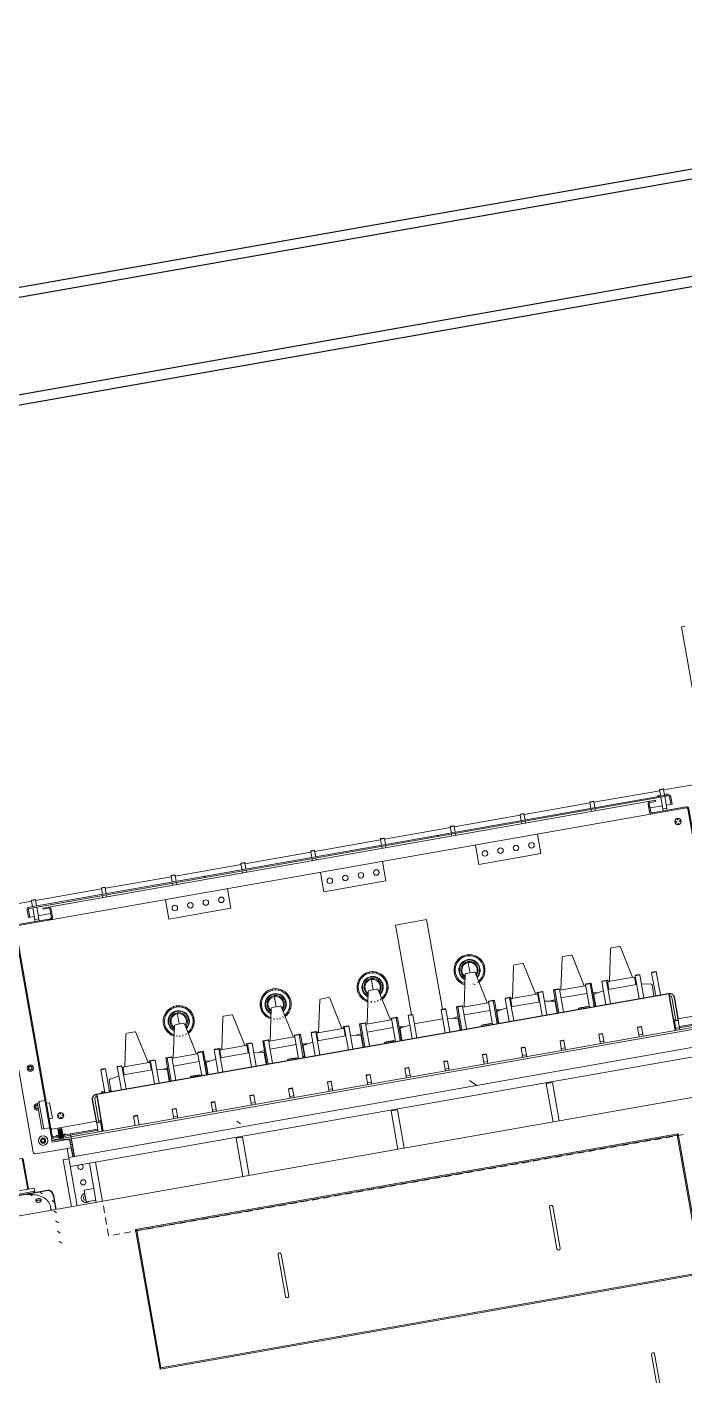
# Model space of a CAD drawing. Header units: millimetres. Extents: x 111502 to 977541, y 8702 to 1044108.
# Drawn here: x 489315.611 to 489317.313, y 241106.787 to 241110.279 of the extents above; entities that cross this region are included whole.
import ezdxf

# ---------------------------------------------------------------- set-up
doc = ezdxf.new("R2010")
doc.units = ezdxf.units.MM
doc.header["$LTSCALE"] = 0.25
doc.layers.add('Proposed Primary Substation - OPTION 2$0$PDF4_00_COMPONENTS', color=7, linetype='Continuous', true_color=0x1c1c1c)
for name, color, linetype in [('Proposed Primary Substation - OPTION 2$0$PDF4_Geometry', 1, 'Continuous'), ('X HVSS Site Background', 8, 'Continuous'), ('Z-z-Xref-Primary Substation', 7, 'Continuous')]:
    doc.layers.add(name, color=color, linetype=linetype)

# ---------------------------------------------------------------- blocks, each defined once
blk = doc.blocks.new('Proposed Primary Substation - OPTION 2')
at = {"layer": 'Proposed Primary Substation - OPTION 2$0$PDF4_00_COMPONENTS', "color": 0, "lineweight": 15}
for points in [[(489317314.9, 241108727.1), (489317306.8, 241108725.7), (489317482.3, 241107729), (489317490.3, 241107730.4)], [(489317079.4, 241108271), (489317250.1, 241108301)], [(489317262.6, 241108288.8), (489317259.8, 241108304.8), (489317249.8, 241108303.1), (489317250.6, 241108304.2)], [(489317252.6, 241108287), (489317249.8, 241108303.1)], [(489317259.1, 241108305.7), (489317250.1, 241108304.1)], [(489317258.6, 241108305.7), (489317259.8, 241108304.8)], [(489317269.7, 241108290), (489317269.2, 241108292.5), (489317262.2, 241108291.3)], [(489316898.6, 241108239.2), (489317069.4, 241108269.2)], [(489317081.9, 241108256.9), (489317079, 241108273), (489317069, 241108271.2), (489317069.8, 241108272.4)], [(489317071.8, 241108255.2), (489317069, 241108271.2)], [(489317078.4, 241108273.9), (489317069.3, 241108272.3)], [(489317077.9, 241108273.8), (489317079, 241108273)], [(489317224.9, 241108256.2), (489317257, 241108261.9)], [(489317252.1, 241108289.5), (489317245.1, 241108288.3), (489317245.6, 241108285.8)], [(489317259.3, 241108248.8), (489317253.1, 241108284)], [(489317269.3, 241108250.6), (489317263.2, 241108285.7)], [(489316717.9, 241108207.3), (489316888.6, 241108237.4)], [(489316901.1, 241108225.1), (489316898.3, 241108241.2), (489316888.2, 241108239.4), (489316889.1, 241108240.6)], [(489316891.1, 241108223.3), (489316888.2, 241108239.4)], [(489316897.6, 241108242.1), (489316888.6, 241108240.5)], [(489316897.1, 241108242), (489316898.3, 241108241.2)], [(489316902.5, 241108217.1), (489316901.6, 241108222.1)], [(489317073.2, 241108247.1), (489317072.4, 241108252.1)], [(489317083.3, 241108248.9), (489317082.4, 241108253.9)], [(489317268.5, 241108255.6), (489317258.4, 241108253.9)], [(489316537.1, 241108175.5), (489316707.9, 241108205.6)], [(489316720.4, 241108193.3), (489316717.5, 241108209.3), (489316707.5, 241108207.6), (489316708.3, 241108208.8)], [(489316710.3, 241108191.5), (489316707.5, 241108207.6)], [(489316716.9, 241108210.3), (489316707.8, 241108208.7)], [(489316711.7, 241108183.5), (489316710.9, 241108188.5)], [(489316716.4, 241108210.2), (489316717.5, 241108209.3)], [(489316721.8, 241108185.2), (489316720.9, 241108190.3)], [(489316933.5, 241108188.4), (489316942.3, 241108138.1), (489316781.6, 241108109.9), (489316772.8, 241108160.1)], [(489316892.5, 241108215.3), (489316891.6, 241108220.3)], [(489316356.4, 241108143.7), (489316527.1, 241108173.7)], [(489316539.6, 241108161.5), (489316536.8, 241108177.5), (489316526.7, 241108175.8), (489316527.6, 241108176.9)], [(489316529.6, 241108159.7), (489316526.7, 241108175.8)], [(489316536.1, 241108178.4), (489316527.1, 241108176.8)], [(489316531, 241108151.7), (489316530.1, 241108156.7)], [(489316535.6, 241108178.3), (489316536.8, 241108177.5)], [(489316541, 241108153.4), (489316540.1, 241108158.4)], [(489316175.6, 241108111.9), (489316346.3, 241108141.9)], [(489316358.9, 241108129.6), (489316356, 241108145.7), (489316346, 241108143.9), (489316346.8, 241108145.1)], [(489316348.8, 241108127.9), (489316346, 241108143.9)], [(489316355.4, 241108146.6), (489316346.3, 241108145)], [(489316350.2, 241108119.8), (489316349.4, 241108124.8)], [(489316354.9, 241108146.5), (489316356, 241108145.7)], [(489316360.3, 241108121.6), (489316359.4, 241108126.6)], [(489316531.8, 241108117.6), (489316540.6, 241108067.4), (489316380, 241108039.1), (489316371.1, 241108089.3)], [(489315997.4, 241108066), (489315994.5, 241108082), (489315984.5, 241108080.3), (489315985.3, 241108081.5)], [(489315993.9, 241108083), (489315984.8, 241108081.4)], [(489315993.4, 241108082.9), (489315994.5, 241108082)], [(489315994.9, 241108080), (489316165.6, 241108110.1)], [(489316178.1, 241108097.8), (489316175.3, 241108113.9), (489316165.2, 241108112.1), (489316166.1, 241108113.3)], [(489316168.1, 241108096), (489316165.2, 241108112.1)], [(489316174.6, 241108114.8), (489316165.6, 241108113.2)], [(489316169.5, 241108088), (489316168.6, 241108093)], [(489316174.1, 241108114.7), (489316175.3, 241108113.9)], [(489316179.5, 241108089.8), (489316178.6, 241108094.8)], [(489315816.6, 241108034.2), (489315813.8, 241108050.2), (489315803.7, 241108048.4), (489315804.6, 241108049.6)], [(489315806.6, 241108032.4), (489315803.7, 241108048.4)], [(489315813.1, 241108051.1), (489315804.1, 241108049.5)], [(489315812.6, 241108051), (489315813.8, 241108050.2)], [(489315814.1, 241108048.2), (489315984.8, 241108078.3)], [(489316130.1, 241108046.9), (489316139, 241107996.7), (489315978.3, 241107968.4), (489315969.5, 241108018.6)], [(489315987.3, 241108064.2), (489315984.5, 241108080.3)], [(489315988.7, 241108056.2), (489315987.9, 241108061.2)], [(489315998.8, 241108057.9), (489315997.9, 241108063)], [(489315635.9, 241108002.3), (489315633, 241108018.4), (489315623, 241108016.6), (489315623.8, 241108017.8)], [(489315625.8, 241108000.6), (489315623, 241108016.6)], [(489315632.4, 241108019.3), (489315623.3, 241108017.7)], [(489315631.8, 241108019.2), (489315633, 241108018.4)], [(489315633.4, 241108016.4), (489315804.1, 241108046.4)], [(489315808, 241108024.3), (489315807.1, 241108029.4)], [(489315818, 241108026.1), (489315817.1, 241108031.1)], [(489315632.5, 241107962.4), (489315626.3, 241107997.5)], [(489315642.6, 241107964.2), (489315636.4, 241107999.3)], [(489315640.3, 241107977.2), (489315672.4, 241107982.9)], [(489315641.7, 241107969.2), (489315631.7, 241107967.4)], [(489316687.2, 241107735), (489316646.3, 241107967), (489316566, 241107952.8), (489316606.8, 241107720.9)], [(489316753.3, 241107859), (489316758.6, 241107829.4)], [(489316502.3, 241107814.8), (489316507.5, 241107785.2)], [(489317072.7, 241107801.9), (489317071.5, 241107802.7), (489317058.2, 241107800.3), (489317057.4, 241107799.2), (489317072.7, 241107801.9), (489317082.6, 241107745.6)], [(489317079.9, 241107742), (489317069.4, 241107801.3), (489317068.3, 241107802.1)], [(489317115.6, 241107809.4), (489317114.5, 241107810.2), (489317101.1, 241107807.9), (489317100.3, 241107806.7), (489317115.6, 241107809.4), (489317116.2, 241107806)], [(489317110.7, 241107747.5), (489317100.3, 241107806.7)], [(489317122.8, 241107749.6), (489317112.4, 241107808.8), (489317111.2, 241107809.7)], [(489317198.2, 241107824), (489317197, 241107824.8), (489317187, 241107823), (489317186.2, 241107821.8), (489317198.2, 241107824), (489317208.7, 241107764.7)], [(489317196.6, 241107762.6), (489317186.2, 241107821.8)], [(489317241.2, 241107831.5), (489317240, 241107832.3), (489317229.9, 241107830.6), (489317229.1, 241107829.4), (489317241.2, 241107831.5), (489317251.6, 241107772.3)], [(489317239.5, 241107770.1), (489317229.1, 241107829.4)], [(489316251.3, 241107770.6), (489316256.5, 241107741)], [(489316947.2, 241107779.8), (489316946, 241107780.6), (489316932.7, 241107778.2), (489316931.9, 241107777.1), (489316947.2, 241107779.8), (489316957.6, 241107720.5)], [(489316932.5, 241107773.6), (489316931.9, 241107777.1)], [(489316936, 241107778.8), (489316935.1, 241107777.6), (489316945.6, 241107718.4)], [(489316990.1, 241107787.3), (489316988.9, 241107788.1), (489316975.6, 241107785.8), (489316974.8, 241107784.6), (489316990.1, 241107787.3), (489317000.5, 241107728.1)], [(489316985.2, 241107725.4), (489316974.8, 241107784.6)], [(489316978.9, 241107786.4), (489316978.1, 241107785.2), (489316988.5, 241107725.9)], [(489317061.5, 241107776.1), (489316994.2, 241107764.2)], [(489317067.8, 241107739.9), (489317057.4, 241107799.2)], [(489317077, 241107777.5), (489317091.1, 241107778)], [(489317190.2, 241107798.7), (489317116.4, 241107785.7)], [(489317273.2, 241107776.1), (489317273.8, 241107772.8)], [(489316696.1, 241107735.5), (489316695, 241107736.4), (489316684.9, 241107734.6), (489316684.1, 241107733.4), (489316696.1, 241107735.5), (489316706.6, 241107676.3)], [(489316694.5, 241107674.2), (489316684.1, 241107733.4)], [(489316739.1, 241107743.1), (489316737.9, 241107743.9), (489316724.6, 241107741.6), (489316723.8, 241107740.4), (489316739.1, 241107743.1), (489316749.5, 241107683.9)], [(489316734.2, 241107681.2), (489316723.8, 241107740.4)], [(489316727.8, 241107742.2), (489316727, 241107741), (489316737.4, 241107681.7)], [(489316821.7, 241107757.6), (489316820.5, 241107758.5), (489316807.2, 241107756.1), (489316806.3, 241107755), (489316821.7, 241107757.6), (489316831.6, 241107701.4)], [(489316816.8, 241107695.7), (489316806.3, 241107755)], [(489316828.8, 241107697.8), (489316818.4, 241107757.1), (489316817.2, 241107757.9)], [(489316825.9, 241107733.3), (489316840.1, 241107733.8)], [(489316864.6, 241107765.2), (489316863.4, 241107766), (489316850.1, 241107763.7), (489316849.3, 241107762.5), (489316864.6, 241107765.2), (489316865.2, 241107761.8)], [(489316859.7, 241107703.3), (489316849.3, 241107762.5)], [(489316871.8, 241107705.4), (489316861.3, 241107764.6), (489316860.1, 241107765.5)], [(489316939.2, 241107754.5), (489316865.4, 241107741.5)], [(489316979.1, 241107760.3), (489316965.6, 241107755.9)], [(489317067.5, 241107741.9), (489317038.8, 241107736.9), (489317039.2, 241107734.9)], [(489317062.4, 241107741), (489317062.3, 241107742), (489317039.7, 241107738.1), (489317039.9, 241107737.1)], [(489317040.5, 241107737.2), (489317040.3, 241107738.2)], [(489317041.1, 241107737.3), (489317040.9, 241107738.3)], [(489317043.6, 241107737.7), (489317043.4, 241107738.7)], [(489317046.1, 241107738.2), (489317046, 241107739.2)], [(489317050.5, 241107738.9), (489317050.3, 241107739.9)], [(489317053, 241107739.4), (489317052.9, 241107740.4)], [(489317056.8, 241107740), (489317056.6, 241107741)], [(489317059.3, 241107740.5), (489317059.1, 241107741.5)], [(489317061.8, 241107740.9), (489317061.6, 241107741.9)], [(489317083.9, 241107745.8), (489317079.3, 241107745)], [(489317084, 241107744.8), (489317079.5, 241107744)], [(489317080, 241107744.1), (489317079.8, 241107745.1)], [(489314687.4, 241106244.9), (489314551.6, 241107016.3), (489318608.4, 241107730.6), (489318676.5, 241107344)], [(489315675.4, 241107395.4), (489317422.7, 241107703)], [(489316000.2, 241107726.4), (489316005.4, 241107696.8)], [(489316488, 241107698.9), (489316486.8, 241107699.7), (489316473.5, 241107697.4), (489316472.7, 241107696.2), (489316488, 241107698.9), (489316498.5, 241107639.7)], [(489316476.8, 241107698), (489316476, 241107696.8), (489316486.4, 241107637.5)], [(489316570.6, 241107713.4), (489316569.4, 241107714.3), (489316556.1, 241107711.9), (489316555.3, 241107710.8), (489316570.6, 241107713.4), (489316580.5, 241107657.2)], [(489316565.7, 241107651.5), (489316555.3, 241107710.8)], [(489316577.8, 241107653.6), (489316567.4, 241107712.9), (489316566.2, 241107713.7)], [(489316610.3, 241107720.4), (489316609.1, 241107721.3), (489316599.1, 241107719.5), (489316598.2, 241107718.3), (489316610.3, 241107720.4), (489316620.7, 241107661.2)], [(489316608.7, 241107659.1), (489316598.2, 241107718.3)], [(489316688.2, 241107710.3), (489316614.3, 241107697.3)], [(489316728, 241107716.1), (489316714.6, 241107711.7)], [(489316810.4, 241107731.9), (489316743.1, 241107720)], [(489316816.4, 241107697.7), (489316787.8, 241107692.7), (489316788.2, 241107690.7)], [(489316811.4, 241107696.8), (489316811.2, 241107697.8), (489316788.6, 241107693.9), (489316788.8, 241107692.9)], [(489316810.8, 241107696.7), (489316810.6, 241107697.7)], [(489316832.8, 241107701.6), (489316828.3, 241107700.8)], [(489316833, 241107700.6), (489316828.5, 241107699.8)], [(489316829, 241107699.9), (489316828.8, 241107700.9)], [(489317285.2, 241107707.8), (489317291.2, 241107708.8)], [(489317302.2, 241107681.8), (489317298, 241107705.9), (489317287.9, 241107704.1), (489317288.7, 241107705.3)], [(489317292.2, 241107680), (489317287.9, 241107704.1)], [(489317297.3, 241107706.8), (489317288.2, 241107705.2)], [(489317289.3, 241107684.7), (489317391.7, 241107702.7)], [(489317296.8, 241107706.7), (489317298, 241107705.9)], [(489317300.8, 241107689.8), (489317388.3, 241107705.2), (489317388.9, 241107702.2)], [(489317373.4, 241107689.1), (489315726.5, 241107399.2)], [(489316319.6, 241107669.2), (489316318.4, 241107670.1), (489316305.1, 241107667.7), (489316304.3, 241107666.5), (489316319.6, 241107669.2), (489316329.5, 241107613)], [(489316314.7, 241107607.3), (489316304.3, 241107666.5)], [(489316326.7, 241107609.4), (489316316.3, 241107668.7), (489316315.1, 241107669.5)], [(489316362.5, 241107676.8), (489316361.3, 241107677.6), (489316348, 241107675.3), (489316347.2, 241107674.1), (489316362.5, 241107676.8), (489316363.1, 241107673.4)], [(489316357.6, 241107614.9), (489316347.2, 241107674.1)], [(489316369.7, 241107617), (489316359.2, 241107676.2), (489316358.1, 241107677.1)], [(489316437.1, 241107666.1), (489316363.3, 241107653.1)], [(489316445.1, 241107691.3), (489316443.9, 241107692.2), (489316430.6, 241107689.8), (489316429.8, 241107688.6), (489316445.1, 241107691.3), (489316455.5, 241107632.1)], [(489316430.4, 241107685.2), (489316429.8, 241107688.6)], [(489316433.9, 241107690.4), (489316433, 241107689.2), (489316443.5, 241107630)], [(489316477, 241107671.9), (489316463.5, 241107667.5)], [(489316483.1, 241107637), (489316472.7, 241107696.2)], [(489316559.4, 241107687.7), (489316492.1, 241107675.8)], [(489316574.9, 241107689.1), (489316589.1, 241107689.6)], [(489316789.4, 241107693), (489316789.3, 241107694)], [(489316790.1, 241107693.1), (489316789.9, 241107694.1)], [(489316792.6, 241107693.5), (489316792.4, 241107694.5)], [(489316795.1, 241107694), (489316794.9, 241107695)], [(489316799.5, 241107694.7), (489316799.3, 241107695.7)], [(489316802, 241107695.2), (489316801.8, 241107696.2)], [(489316805.8, 241107695.8), (489316805.6, 241107696.8)], [(489316808.3, 241107696.3), (489316808.1, 241107697.3)], [(489317106.4, 241107647.3), (489317102.1, 241107671.4), (489317092.1, 241107669.6), (489317092.9, 241107670.8)], [(489317096.3, 241107645.5), (489317092.1, 241107669.6)], [(489317101.5, 241107672.3), (489317092.4, 241107670.7)], [(489317101, 241107672.2), (489317102.1, 241107671.4)], [(489317206.8, 241107665), (489317202.6, 241107689.1), (489317192.5, 241107687.3), (489317193.3, 241107688.5)], [(489317196.8, 241107663.2), (489317192.5, 241107687.3)], [(489317201.9, 241107690), (489317192.8, 241107688.4)], [(489317205.9, 241107670), (489317195.9, 241107668.2)], [(489317201.4, 241107689.9), (489317202.6, 241107689.1)], [(489317288.7, 241107687.7), (489317290.7, 241107688.1)], [(489317396.4, 241107646.6), (489315719.4, 241107351.3)], [(489316097, 241107631.1), (489316096.1, 241107629.9), (489316111.5, 241107632.6), (489316110.3, 241107633.4), (489316097, 241107631.1)], [(489316106.6, 241107570.7), (489316096.1, 241107629.9)], [(489316118.6, 241107572.8), (489316108.2, 241107632), (489316107, 241107632.9)], [(489316112.1, 241107629.2), (489316111.5, 241107632.6)], [(489316192.9, 241107648), (489316179.6, 241107645.6), (489316178.7, 241107644.4), (489316194.1, 241107647.1), (489316204.5, 241107587.9)], [(489316179.3, 241107641), (489316178.7, 241107644.4)], [(489316182.8, 241107646.2), (489316182, 241107645), (489316192.4, 241107585.8)], [(489316192.9, 241107648), (489316194.1, 241107647.1)], [(489316226, 241107627.7), (489316212.5, 241107623.3)], [(489316222.5, 241107653.2), (489316221.7, 241107652), (489316237, 241107654.7), (489316235.8, 241107655.5), (489316222.5, 241107653.2)], [(489316232.1, 241107592.8), (489316221.7, 241107652)], [(489316225.8, 241107653.8), (489316224.9, 241107652.6), (489316235.4, 241107593.3)], [(489316247.4, 241107595.5), (489316237, 241107654.7)], [(489316308.3, 241107643.5), (489316241, 241107631.6)], [(489316323.9, 241107644.9), (489316338, 241107645.4)], [(489316565.4, 241107653.5), (489316536.8, 241107648.5), (489316537.1, 241107646.5)], [(489316560.4, 241107652.6), (489316560.2, 241107653.6), (489316537.6, 241107649.7), (489316537.8, 241107648.7)], [(489316538.4, 241107648.8), (489316538.2, 241107649.8)], [(489316539, 241107648.9), (489316538.8, 241107649.9)], [(489316541.5, 241107649.3), (489316541.4, 241107650.3)], [(489316544, 241107649.8), (489316543.9, 241107650.8)], [(489316548.4, 241107650.5), (489316548.3, 241107651.5)], [(489316550.9, 241107651), (489316550.8, 241107652)], [(489316554.7, 241107651.6), (489316554.5, 241107652.6)], [(489316557.2, 241107652.1), (489316557, 241107653.1)], [(489316559.7, 241107652.5), (489316559.6, 241107653.5)], [(489316581.8, 241107657.4), (489316577.3, 241107656.6)], [(489316581.9, 241107656.4), (489316577.4, 241107655.6)], [(489316577.9, 241107655.7), (489316577.8, 241107656.7)], [(489316905.5, 241107611.9), (489316901.3, 241107636), (489316891.3, 241107634.3), (489316892.1, 241107635.5)], [(489316895.5, 241107610.2), (489316891.3, 241107634.3)], [(489316900.6, 241107637), (489316891.6, 241107635.4)], [(489316900.1, 241107636.9), (489316901.3, 241107636)], [(489317006, 241107629.6), (489317001.7, 241107653.7), (489316991.7, 241107652), (489316992.5, 241107653.1)], [(489316995.9, 241107627.9), (489316991.7, 241107652)], [(489317001, 241107654.6), (489316992, 241107653.1)], [(489317005.1, 241107634.6), (489316995, 241107632.9)], [(489317000.5, 241107654.6), (489317001.7, 241107653.7)], [(489317105.5, 241107652.3), (489317095.5, 241107650.6)], [(489317400.6, 241107622.5), (489315723.7, 241107327.2)], [(489315943, 241107602.9), (489315941.8, 241107603.8), (489315928.5, 241107601.4), (489315927.7, 241107600.2), (489315943, 241107602.9), (489315953.4, 241107543.7)], [(489315928.3, 241107596.8), (489315927.7, 241107600.2)], [(489315931.8, 241107602), (489315931, 241107600.8), (489315941.4, 241107541.6)], [(489315985.9, 241107610.5), (489315984.8, 241107611.3), (489315971.4, 241107609), (489315970.6, 241107607.8), (489315985.9, 241107610.5), (489315996.4, 241107551.3)], [(489315981.1, 241107548.6), (489315970.6, 241107607.8)], [(489315974.7, 241107609.6), (489315973.9, 241107608.4), (489315984.3, 241107549.1)], [(489316057.3, 241107599.3), (489315990, 241107587.4)], [(489316067.3, 241107625.9), (489316054, 241107623.5), (489316053.2, 241107622.3), (489316068.5, 241107625), (489316078.4, 241107568.8)], [(489316063.6, 241107563.1), (489316053.2, 241107622.3)], [(489316075.7, 241107565.2), (489316065.3, 241107624.5), (489316064.1, 241107625.3)], [(489316067.3, 241107625.9), (489316068.5, 241107625)], [(489316072.8, 241107600.7), (489316087, 241107601.1)], [(489316186.1, 241107621.9), (489316112.3, 241107608.9)], [(489316314.3, 241107609.3), (489316285.7, 241107604.3), (489316286.1, 241107602.3)], [(489316309.3, 241107608.4), (489316309.1, 241107609.4), (489316286.5, 241107605.5), (489316286.7, 241107604.4)], [(489316287.3, 241107604.6), (489316287.2, 241107605.6)], [(489316288, 241107604.7), (489316287.8, 241107605.7)], [(489316290.5, 241107605.1), (489316290.3, 241107606.1)], [(489316293, 241107605.6), (489316292.8, 241107606.6)], [(489316297.4, 241107606.3), (489316297.2, 241107607.3)], [(489316299.9, 241107606.8), (489316299.7, 241107607.8)], [(489316303.7, 241107607.4), (489316303.5, 241107608.4)], [(489316306.2, 241107607.9), (489316306, 241107608.9)], [(489316308.7, 241107608.3), (489316308.5, 241107609.3)], [(489316330.7, 241107613.2), (489316326.2, 241107612.4)], [(489316330.9, 241107612.2), (489316326.4, 241107611.4)], [(489316326.9, 241107611.5), (489316326.7, 241107612.5)], [(489316329.4, 241107612), (489316329.2, 241107613)], [(489316704.7, 241107576.6), (489316700.5, 241107600.7), (489316690.4, 241107598.9), (489316691.3, 241107600.1)], [(489316694.7, 241107574.8), (489316690.4, 241107598.9)], [(489316699.8, 241107601.6), (489316690.8, 241107600)], [(489316699.3, 241107601.5), (489316700.5, 241107600.7)], [(489316805.1, 241107594.3), (489316800.9, 241107618.4), (489316790.8, 241107616.6), (489316791.7, 241107617.8)], [(489316795.1, 241107592.5), (489316790.8, 241107616.6)], [(489316800.2, 241107619.3), (489316791.2, 241107617.7)], [(489316804.2, 241107599.3), (489316794.2, 241107597.5)], [(489316799.7, 241107619.2), (489316800.9, 241107618.4)], [(489316904.7, 241107617), (489316894.6, 241107615.2)], [(489315814.2, 241107580.3), (489315813, 241107581.1), (489315803, 241107579.3), (489315802.2, 241107578.1), (489315814.2, 241107580.3), (489315824.7, 241107521)], [(489315812.6, 241107518.9), (489315802.2, 241107578.1)], [(489315856, 241107588.7), (489315845.9, 241107586.9), (489315845.1, 241107585.7), (489315857.1, 241107587.8), (489315867.6, 241107528.6)], [(489315855.5, 241107526.5), (489315845.1, 241107585.7)], [(489315856, 241107588.7), (489315857.1, 241107587.8)], [(489315935, 241107577.7), (489315861.2, 241107564.7)], [(489315974.9, 241107583.5), (489315961.4, 241107579)], [(489316063.3, 241107565.1), (489316034.7, 241107560.1), (489316035, 241107558.1)], [(489316058.3, 241107564.2), (489316058.1, 241107565.2), (489316035.5, 241107561.3), (489316035.7, 241107560.2)], [(489316036.3, 241107560.4), (489316036.1, 241107561.4)], [(489316036.9, 241107560.5), (489316036.8, 241107561.5)], [(489316039.4, 241107560.9), (489316039.3, 241107561.9)], [(489316042, 241107561.4), (489316041.8, 241107562.4)], [(489316046.3, 241107562.1), (489316046.2, 241107563.1)], [(489316048.9, 241107562.6), (489316048.7, 241107563.6)], [(489316052.6, 241107563.2), (489316052.4, 241107564.2)], [(489316055.1, 241107563.7), (489316055, 241107564.7)], [(489316057.6, 241107564.1), (489316057.5, 241107565.1)], [(489316079.7, 241107569), (489316075.2, 241107568.2)], [(489316079.9, 241107568), (489316075.3, 241107567.2)], [(489316075.8, 241107567.3), (489316075.7, 241107568.3)], [(489316078.4, 241107567.8), (489316078.2, 241107568.8)], [(489316503.9, 241107541.2), (489316499.6, 241107565.3), (489316489.6, 241107563.6), (489316490.4, 241107564.7)], [(489316493.8, 241107539.5), (489316489.6, 241107563.6)], [(489316499, 241107566.2), (489316489.9, 241107564.6)], [(489316498.5, 241107566.2), (489316499.6, 241107565.3)], [(489316604.3, 241107558.9), (489316600.1, 241107583), (489316590, 241107581.2), (489316590.8, 241107582.4)], [(489316594.3, 241107557.1), (489316590, 241107581.2)], [(489316599.4, 241107583.9), (489316590.3, 241107582.3)], [(489316603.4, 241107563.9), (489316593.4, 241107562.2)], [(489316598.9, 241107583.8), (489316600.1, 241107583)], [(489316703.8, 241107581.6), (489316693.8, 241107579.8)], [(489315827.3, 241107523.6), (489315827.1, 241107524.6), (489315824.1, 241107524)], [(489315828.8, 241107523.8), (489315824.3, 241107523)], [(489315826.7, 241107523.4), (489315826.5, 241107524.5)], [(489316303, 241107505.9), (489316298.8, 241107530), (489316288.8, 241107528.2), (489316289.6, 241107529.4)], [(489316293, 241107504.1), (489316288.8, 241107528.2)], [(489316298.1, 241107530.9), (489316289.1, 241107529.3)], [(489316297.6, 241107530.8), (489316298.8, 241107530)], [(489316403.5, 241107523.5), (489316399.2, 241107547.6), (489316389.2, 241107545.9), (489316390, 241107547.1)], [(489316393.4, 241107521.8), (489316389.2, 241107545.9)], [(489316398.5, 241107548.6), (489316389.5, 241107547)], [(489316402.6, 241107528.6), (489316392.5, 241107526.8)], [(489316398, 241107548.5), (489316399.2, 241107547.6)], [(489316503, 241107546.2), (489316493, 241107544.5)], [(489316973.6, 241107442.8), (489316956.1, 241107542.2), (489316972.2, 241107545), (489316989.7, 241107445.6)], [(489315638.1, 241107489.7), (489315649.6, 241107424.5), (489315669.7, 241107428)], [(489315642.2, 241107495.6), (489315654.6, 241107425.3)], [(489315661.7, 241107491.3), (489315669.7, 241107492.7), (489315676.8, 241107452.5), (489315668.7, 241107451.1)], [(489315791, 241107515.1), (489315791.6, 241107511.8)], [(489315812.2, 241107520.9), (489315803.7, 241107519.4), (489315804.1, 241107517.4)], [(489315812.1, 241107521.9), (489315804.5, 241107520.6), (489315804.7, 241107519.6)], [(489315805.3, 241107519.7), (489315805.2, 241107520.7)], [(489315806, 241107519.8), (489315805.8, 241107520.8)], [(489315808.5, 241107520.2), (489315808.3, 241107521.2)], [(489315811, 241107520.7), (489315810.8, 241107521.7)], [(489316088.8, 241107494), (489316087.9, 241107492.8), (489316098, 241107494.6), (489316102.2, 241107470.5)], [(489316092.2, 241107468.7), (489316087.9, 241107492.8)], [(489316097.3, 241107495.5), (489316088.2, 241107493.9)], [(489316096.8, 241107495.4), (489316098, 241107494.6)], [(489316202.6, 241107488.2), (489316198.4, 241107512.3), (489316188.3, 241107510.5), (489316189.2, 241107511.7)], [(489316192.6, 241107486.4), (489316188.3, 241107510.5)], [(489316197.7, 241107513.2), (489316188.7, 241107511.6)], [(489316201.7, 241107493.2), (489316191.7, 241107491.4)], [(489316197.2, 241107513.1), (489316198.4, 241107512.3)], [(489316302.2, 241107510.9), (489316292.1, 241107509.1)], [(489315897.1, 241107459.2), (489315895.9, 241107460.1), (489315887.9, 241107458.7), (489315887.1, 241107457.5), (489315897.1, 241107459.2), (489315901.4, 241107435.1)], [(489315891.3, 241107433.4), (489315887.1, 241107457.5)], [(489315988.3, 241107476.3), (489315987.5, 241107475.2), (489315997.5, 241107476.9), (489316001.8, 241107452.8)], [(489315991.8, 241107451.1), (489315987.5, 241107475.2)], [(489315996.9, 241107477.8), (489315987.8, 241107476.2)], [(489316000.9, 241107457.8), (489315990.9, 241107456.1)], [(489315996.4, 241107477.7), (489315997.5, 241107476.9)], [(489316101.3, 241107475.5), (489316091.3, 241107473.8)], [(489316572, 241107372), (489316554.5, 241107471.4), (489316570.5, 241107474.3), (489316588, 241107374.9)], [(489315705.6, 241107400.7), (489315701.3, 241107424.8), (489315691.3, 241107423)], [(489315692.1, 241107424.2), (489315691.3, 241107423), (489315695.5, 241107398.9)], [(489315700.6, 241107425.7), (489315691.6, 241107424.1)], [(489315700.1, 241107425.6), (489315701.3, 241107424.8)], [(489315704.1, 241107408.7), (489315794.5, 241107424.6)], [(489315704.7, 241107405.7), (489315795.1, 241107421.6)], [(489315801.7, 241107442.4), (489315800.6, 241107443.3), (489315792.5, 241107441.9), (489315791.7, 241107440.7), (489315795.9, 241107416.6)], [(489315806, 241107418.3), (489315801.7, 241107442.4), (489315791.7, 241107440.7)], [(489315797, 241107445.8), (489315803, 241107446.8)], [(489315804.6, 241107426.4), (489315806.6, 241107426.7)], [(489315807.1, 241107423.7), (489315805.1, 241107423.4)], [(489315687.1, 241107405.7), (489315686.6, 241107408.2), (489315693.7, 241107409.4)], [(489315691.3, 241107406.4), (489315691.8, 241107403.4)], [(489315711.2, 241107409.9), (489315710.7, 241107412.4), (489315703.7, 241107411.2)], [(489315707, 241107409.2), (489315707.5, 241107406.2)], [(489315724.2, 241107412.2), (489315734.5, 241107354)], [(489315958.2, 241106806.4), (489315895.7, 241107161.8), (489317295.5, 241107408.3)], [(489317298, 241107411.9), (489317361.6, 241107050.4), (489315955.8, 241106802.8)], [(489316170.3, 241107301.3), (489316152.8, 241107400.7), (489316168.9, 241107403.6), (489316186.4, 241107304.1)], [(489315612.9, 241107268.4), (489315598.8, 241107348.7), (489315582.7, 241107345.9)], [(489315614.9, 241107268.7), (489315601.1, 241107347.1), (489315598.8, 241107348.7)], [(489315715.4, 241107374.4), (489315741.5, 241107225.8)], [(489315720.1, 241107347.3), (489315705.1, 241107344.7), (489315726.5, 241107223.2)], [(489315772.9, 241107335.9), (489315790.7, 241107234.5)], [(489315806.8, 241107237.3), (489315788.9, 241107338.7)], [(489315631.4, 241107263.4), (489315581.2, 241107254.5), (489315579.8, 241107262.6), (489315630, 241107271.4), (489315631.4, 241107263.4), (489315628.1, 241107258.6)], [(489315784.4, 241107270.6), (489315759.3, 241107266.2), (489315764.6, 241107236.1), (489315789.7, 241107240.5)], [(489315892.1, 241107164.3), (489315895.7, 241107161.8)]]:
    blk.add_lwpolyline(points, dxfattribs=at)
at = {"layer": 'Proposed Primary Substation - OPTION 2$0$PDF4_00_COMPONENTS', "color": 0, "lineweight": 5}
for points in [[(489317250.2, 241108303.6), (489317250.1, 241108304.1)], [(489317259.2, 241108305.2), (489317259.1, 241108305.7)], [(489317069.4, 241108271.8), (489317069.3, 241108272.3)], [(489317078.5, 241108273.4), (489317078.4, 241108273.9)], [(489316888.7, 241108240), (489316888.6, 241108240.5)], [(489316897.7, 241108241.6), (489316897.6, 241108242.1)], [(489316707.9, 241108208.2), (489316707.8, 241108208.7)], [(489316716.9, 241108209.8), (489316716.9, 241108210.3)], [(489316527.2, 241108176.3), (489316527.1, 241108176.8)], [(489316536.2, 241108177.9), (489316536.1, 241108178.4)], [(489316346.4, 241108144.5), (489316346.3, 241108145)], [(489316355.4, 241108146.1), (489316355.4, 241108146.6)], [(489315993.9, 241108082.5), (489315993.9, 241108083)], [(489316165.7, 241108112.7), (489316165.6, 241108113.2)], [(489316174.7, 241108114.3), (489316174.6, 241108114.8)], [(489315804.2, 241108049), (489315804.1, 241108049.5)], [(489315813.2, 241108050.6), (489315813.1, 241108051.1)], [(489315984.9, 241108080.9), (489315984.8, 241108081.4)], [(489315623.4, 241108017.2), (489315623.3, 241108017.7)], [(489315632.4, 241108018.8), (489315632.4, 241108019.3)], [(489317288.3, 241107704.7), (489317288.2, 241107705.2)], [(489317297.4, 241107706.3), (489317297.3, 241107706.8)], [(489317092.5, 241107670.2), (489317092.4, 241107670.7)], [(489317101.6, 241107671.8), (489317101.5, 241107672.3)], [(489317192.9, 241107687.9), (489317192.8, 241107688.4)], [(489317202, 241107689.5), (489317201.9, 241107690)], [(489316891.7, 241107634.9), (489316891.6, 241107635.4)], [(489316900.7, 241107636.5), (489316900.6, 241107637)], [(489316992.1, 241107652.6), (489316992, 241107653.1)], [(489317001.1, 241107654.1), (489317001, 241107654.6)], [(489316690.8, 241107599.5), (489316690.8, 241107600)], [(489316699.9, 241107601.1), (489316699.8, 241107601.6)], [(489316791.3, 241107617.2), (489316791.2, 241107617.7)], [(489316800.3, 241107618.8), (489316800.2, 241107619.3)], [(489316490, 241107564.1), (489316489.9, 241107564.6)], [(489316499, 241107565.7), (489316499, 241107566.2)], [(489316590.4, 241107581.8), (489316590.3, 241107582.3)], [(489316599.5, 241107583.4), (489316599.4, 241107583.9)], [(489316289.2, 241107528.8), (489316289.1, 241107529.3)], [(489316298.2, 241107530.4), (489316298.1, 241107530.9)], [(489316389.6, 241107546.5), (489316389.5, 241107547)], [(489316398.6, 241107548.1), (489316398.5, 241107548.6)], [(489316088.3, 241107493.4), (489316088.2, 241107493.9)], [(489316097.4, 241107495), (489316097.3, 241107495.5)], [(489316188.8, 241107511.1), (489316188.7, 241107511.6)], [(489316197.8, 241107512.7), (489316197.7, 241107513.2)], [(489315987.9, 241107475.7), (489315987.8, 241107476.2)], [(489315997, 241107477.3), (489315996.9, 241107477.8)], [(489315691.7, 241107423.6), (489315691.6, 241107424.1)], [(489315700.7, 241107425.2), (489315700.6, 241107425.7)], [(489317168.5, 241107384.9), (489317151.3, 241107381.9)], [(489317197.1, 241107390), (489317180, 241107386.9)], [(489317225.8, 241107395), (489317208.6, 241107392)], [(489317254.4, 241107400.1), (489317237.2, 241107397)], [(489317283, 241107405.1), (489317265.9, 241107402.1)], [(489317311.7, 241107410.1), (489317294.5, 241107407.1)], [(489316968, 241107349.6), (489316950.9, 241107346.6)], [(489316996.7, 241107354.7), (489316979.5, 241107351.6)], [(489317025.3, 241107359.7), (489317008.1, 241107356.7)], [(489317053.9, 241107364.8), (489317036.8, 241107361.7)], [(489317082.6, 241107369.8), (489317065.4, 241107366.8)], [(489317111.2, 241107374.8), (489317094, 241107371.8)], [(489317139.9, 241107379.9), (489317122.7, 241107376.9)], [(489316767.6, 241107314.3), (489316750.4, 241107311.3)], [(489316796.2, 241107319.4), (489316779, 241107316.3)], [(489316824.8, 241107324.4), (489316807.7, 241107321.4)], [(489316853.5, 241107329.5), (489316836.3, 241107326.4)], [(489316882.1, 241107334.5), (489316864.9, 241107331.5)], [(489316910.8, 241107339.5), (489316893.6, 241107336.5)], [(489316939.4, 241107344.6), (489316922.2, 241107341.6)], [(489316567.1, 241107279), (489316549.9, 241107276)], [(489316595.8, 241107284.1), (489316578.6, 241107281.1)], [(489316624.4, 241107289.1), (489316607.2, 241107286.1)], [(489316653, 241107294.2), (489316635.8, 241107291.1)], [(489316681.7, 241107299.2), (489316664.5, 241107296.2)], [(489316710.3, 241107304.2), (489316693.1, 241107301.2)], [(489316738.9, 241107309.3), (489316721.8, 241107306.3)], [(489316366.7, 241107243.7), (489316349.5, 241107240.7)], [(489316395.3, 241107248.8), (489316378.1, 241107245.8)], [(489316423.9, 241107253.8), (489316406.7, 241107250.8)], [(489316452.6, 241107258.9), (489316435.4, 241107255.8)], [(489316481.2, 241107263.9), (489316464, 241107260.9)], [(489316509.8, 241107269), (489316492.7, 241107265.9)], [(489316538.5, 241107274), (489316521.3, 241107271)], [(489315812, 241107207.5), (489315808.9, 241107225.4)], [(489316194.8, 241107213.5), (489316177.6, 241107210.5)], [(489316223.5, 241107218.5), (489316206.3, 241107215.5)], [(489316252.1, 241107223.6), (489316234.9, 241107220.5)], [(489316280.7, 241107228.6), (489316263.6, 241107225.6)], [(489316309.4, 241107233.7), (489316292.2, 241107230.6)], [(489316338, 241107238.7), (489316320.8, 241107235.7)], [(489315817.3, 241107177.7), (489315814.1, 241107195.6)], [(489315994.4, 241107178.2), (489315977.2, 241107175.2)], [(489316023, 241107183.2), (489316005.8, 241107180.2)], [(489316051.6, 241107188.3), (489316034.5, 241107185.2)], [(489316080.3, 241107193.3), (489316063.1, 241107190.3)], [(489316108.9, 241107198.4), (489316091.7, 241107195.3)], [(489316137.6, 241107203.4), (489316120.4, 241107200.4)], [(489316166.2, 241107208.4), (489316149, 241107205.4)], [(489315822.5, 241107147.9), (489315822.5, 241107147.9), (489315819.4, 241107165.8)], [(489315851.2, 241107153), (489315834, 241107150)], [(489315879.8, 241107158), (489315862.6, 241107155)], [(489315908.5, 241107163.1), (489315891.3, 241107160)], [(489315937.1, 241107168.1), (489315919.9, 241107165.1)], [(489315965.7, 241107173.1), (489315948.5, 241107170.1)]]:
    blk.add_lwpolyline(points, dxfattribs=at)
at = {"layer": 'Proposed Primary Substation - OPTION 2$0$PDF4_00_COMPONENTS', "color": 0, "lineweight": 15}
for points in [[(489317260.1, 241108302.8), (489317361.6, 241108320.7, -0.414221), (489317368.7, 241108315.7), (489317478.6, 241107691.1, -0.414208), (489317473.7, 241107684), (489317382.3, 241107667.9)], [(489317415.8, 241107707, 0.414191), (489317420.8, 241107714.1), (489317325.6, 241108254.3, 0.414178), (489317318.5, 241108259.3), (489317230.2, 241108243.7, -0.414187), (489317226.6, 241108246.2), (489317222.9, 241108267.3, -0.414152), (489317225.4, 241108270.8), (489317239.5, 241108273.3), (489317238.9, 241108276.3), (489315652.3, 241107996.9), (489315652.9, 241107993.9), (489315666.9, 241107996.4, -0.414186), (489315670.5, 241107993.9), (489315674.2, 241107972.8, -0.41422), (489315671.7, 241107969.3), (489315583.3, 241107953.7, 0.414208), (489315578.4, 241107946.6), (489315673.5, 241107406.4, 0.414221), (489315680.6, 241107401.4)], [(489317401.2, 241107707.5), (489317415.3, 241107710, 0.414212), (489317417.7, 241107713.5), (489317322.6, 241108253.8, 0.414186), (489317319.1, 241108256.2), (489315583.9, 241107950.7, 0.414143), (489315581.4, 241107947.2), (489315676.5, 241107406.9, 0.414169), (489315680, 241107404.5), (489315694.1, 241107406.9)], [(489315630.2, 241107975.5), (489315615.2, 241107972.8), (489315611.8, 241107991.9, -0.414217), (489315616.8, 241107999), (489317271.7, 241108290.3, -0.414191), (489317278.7, 241108285.4), (489317282.1, 241108266.3), (489317267, 241108263.7)], [(489315618.2, 241107973.3), (489315614.8, 241107992.4, -0.414169), (489315617.3, 241107996), (489317272.2, 241108287.3, -0.414212), (489317275.7, 241108284.9), (489317279.1, 241108265.8)], [(489317230.7, 241108240.7, -0.414225), (489317223.6, 241108245.7), (489317219.9, 241108266.7, -0.414208), (489317224.9, 241108273.8)], [(489315725.4, 241107376.2), (489315634, 241107360.1, -0.414212), (489315626.9, 241107365.1), (489315517, 241107989.7, -0.414225), (489315521.9, 241107996.8), (489315623.3, 241108014.6)], [(489315672.2, 241107966.3, 0.414195), (489315677.2, 241107973.4), (489315673.5, 241107994.5, 0.414178), (489315666.4, 241107999.4)], [(489317054.4, 241107795.5), (489317022.9, 241107873.9, 0.354595), (489317020.1, 241107875.4), (489316999.1, 241107871.7, 0.354625), (489316997, 241107869.3), (489316994.2, 241107784.9)], [(489317179.9, 241107817.6), (489317148.5, 241107896, 0.354606), (489317145.6, 241107897.5), (489317124.6, 241107893.8, 0.354606), (489317122.5, 241107891.4), (489317119.7, 241107807)], [(489316928.9, 241107773.4), (489316897.4, 241107851.8, 0.354606), (489316894.6, 241107853.3), (489316873.6, 241107849.6, 0.354606), (489316871.5, 241107847.2), (489316868.6, 241107762.8)], [(489316803.4, 241107751.3), (489316771.9, 241107829.7, 0.354595), (489316769.1, 241107831.2), (489316748, 241107827.5, 0.354606), (489316745.9, 241107825.1), (489316743.1, 241107740.7)], [(489317188.5, 241107798.4), (489317185.5, 241107815.5, 0.414169), (489317181.9, 241107818), (489317117.7, 241107806.7, 0.414169), (489317115.2, 241107803.1), (489317118.2, 241107786)], [(489316552.3, 241107707.1), (489316520.8, 241107785.5, 0.354614), (489316518, 241107787), (489316497, 241107783.3, 0.354606), (489316494.9, 241107780.9), (489316492.1, 241107696.5)], [(489316937.4, 241107754.2), (489316934.4, 241107771.3, 0.414169), (489316930.9, 241107773.8), (489316866.6, 241107762.5, 0.414169), (489316864.1, 241107758.9), (489316867.1, 241107741.8)], [(489317058, 241107795.7, 0.132075), (489317056.4, 241107795.9), (489316992.1, 241107784.6, 0.132101), (489316990.7, 241107783.9)], [(489317104.6, 241107782.4), (489317081.4, 241107774.8, 0.373294), (489317079.4, 241107771.3), (489317084.4, 241107742.8)], [(489317202.5, 241107799.6), (489317226.9, 241107800.4, -0.373247), (489317230, 241107797.9), (489317235, 241107769.3)], [(489317291.8, 241107705.8), (489317281.3, 241107765.1, 0.414208), (489317274.2, 241107770)], [(489316301.3, 241107662.9), (489316269.8, 241107741.3, 0.354606), (489316267, 241107742.8), (489316246, 241107739.1, 0.354606), (489316243.9, 241107736.7), (489316241, 241107652.3)], [(489316426.8, 241107685), (489316395.3, 241107763.4, 0.354606), (489316392.5, 241107764.9), (489316371.5, 241107761.2, 0.354595), (489316369.4, 241107758.8), (489316366.5, 241107674.4)], [(489316807, 241107751.5, 0.132075), (489316805.4, 241107751.7), (489316741.1, 241107740.4, 0.132007), (489316739.7, 241107739.7)], [(489316853.6, 241107738.2), (489316830.4, 241107730.6, 0.373247), (489316828.3, 241107727.1), (489316833.3, 241107698.6)], [(489316951.5, 241107755.4), (489316975.8, 241107756.2, -0.373247), (489316979, 241107753.7), (489316984, 241107725.1)], [(489317297.2, 241107709.9), (489317411.7, 241107730.1, 0.414212), (489317414.2, 241107733.6)], [(489316050.2, 241107618.7), (489316018.8, 241107697, 0.354606), (489316015.9, 241107698.6), (489315994.9, 241107694.9, 0.354606), (489315992.8, 241107692.5), (489315990, 241107608.1)], [(489316175.8, 241107640.8), (489316144.3, 241107719.1, 0.354445), (489316141.5, 241107720.7), (489316120.4, 241107717, 0.354415), (489316118.3, 241107714.6), (489316115.5, 241107630.2)], [(489316555.9, 241107707.3, 0.132075), (489316554.3, 241107707.5), (489316490.1, 241107696.2, 0.132007), (489316488.6, 241107695.5)], [(489316700.4, 241107711.2), (489316724.8, 241107712, -0.373294), (489316727.9, 241107709.5), (489316732.9, 241107680.9)], [(489315924.7, 241107596.6), (489315893.2, 241107674.9, 0.354595), (489315890.4, 241107676.5), (489315869.4, 241107672.8, 0.354625), (489315867.3, 241107670.4), (489315864.5, 241107586)], [(489316304.9, 241107663.1, 0.132091), (489316303.3, 241107663.3), (489316239, 241107652, 0.131945), (489316237.6, 241107651.3)], [(489316435.4, 241107665.8), (489316432.3, 241107682.9, 0.414264), (489316428.8, 241107685.4), (489316364.5, 241107674.1, 0.414212), (489316362.1, 241107670.5), (489316365.1, 241107653.4)], [(489316449.4, 241107667), (489316473.8, 241107667.8, -0.373283), (489316476.9, 241107665.3), (489316481.9, 241107636.7)], [(489316602.5, 241107694), (489316579.3, 241107686.4, 0.373247), (489316577.3, 241107682.9), (489316582.3, 241107654.4)], [(489316184.3, 241107621.6), (489316181.3, 241107638.7, 0.414264), (489316177.8, 241107641.2), (489316113.5, 241107629.9, 0.414264), (489316111, 241107626.3), (489316114, 241107609.2)], [(489316351.5, 241107649.8), (489316328.3, 241107642.2, 0.373247), (489316326.2, 241107638.7), (489316331.3, 241107610.2)], [(489315933.3, 241107577.4), (489315930.3, 241107594.5, 0.414212), (489315926.7, 241107597), (489315862.4, 241107585.7, 0.414264), (489315860, 241107582.1), (489315863, 241107565)], [(489316053.8, 241107618.9, 0.131945), (489316052.2, 241107619.1), (489315988, 241107607.8, 0.132101), (489315986.5, 241107607.1)], [(489316100.4, 241107605.6), (489316077.3, 241107598, 0.373301), (489316075.2, 241107594.5), (489316080.2, 241107566)], [(489316198.3, 241107622.8), (489316222.7, 241107623.6, -0.373301), (489316225.8, 241107621.1), (489316230.8, 241107592.5)], [(489315849.4, 241107561.4), (489315826.2, 241107553.8, 0.373301), (489315824.2, 241107550.3), (489315829.2, 241107521.8)], [(489315947.3, 241107578.6), (489315971.7, 241107579.4, -0.373254), (489315974.8, 241107576.9), (489315979.8, 241107548.3)], [(489315640.8, 241107474.4, -1.307176), (489315638.1, 241107489.7), (489315642.2, 241107495.6), (489315657.3, 241107498.3)], [(489315792.1, 241107509.1, 0.414234), (489315787.1, 241107502), (489315797.5, 241107442.7)], [(489315673, 241107427, 0.414169), (489315676.5, 241107424.5), (489315791, 241107444.7)], [(489315729.5, 241107353.1), (489315722.4, 241107393.3, 0.414225), (489315716.5, 241107397.4), (489315676.3, 241107390.3), (489315674.6, 241107400.4), (489315694.6, 241107403.9)], [(489315672.2, 241107213.6, 0.04369), (489315672.8, 241107218.9), (489315672.1, 241107223.2), (489315671.8, 241107224.8), (489315671.3, 241107226.4), (489315670.8, 241107228), (489315670.1, 241107229.7), (489315669.4, 241107231.3), (489315668.6, 241107232.9), (489315667.6, 241107234.4), (489315666.6, 241107236), (489315665.5, 241107237.4), (489315665, 241107238.1), (489315663.7, 241107239.4), (489315662.4, 241107240.8), (489315661, 241107242.1), (489315659.4, 241107243.4), (489315657.8, 241107244.6), (489315656.1, 241107245.8), (489315654.3, 241107246.9), (489315652.3, 241107248), (489315650.3, 241107249), (489315650.1, 241107249.1), (489315648, 241107250.1), (489315645.7, 241107250.9), (489315643.5, 241107251.7), (489315641.1, 241107252.5), (489315638.7, 241107253.1), (489315636.2, 241107253.7), (489315633.6, 241107254.1), (489315631, 241107254.5), (489315629.8, 241107254.6), (489315627.1, 241107254.9), (489315624.3, 241107255.1), (489315621.6, 241107255.1), (489315618.8, 241107255.1), (489315616, 241107254.9), (489315613.1, 241107254.7), (489315610.3, 241107254.4)], [(489315665.2, 241107265.2, -0.414207), (489315679.4, 241107255.3), (489315680.3, 241107250.3)], [(489315673.4, 241107213.8, 0.037595), (489315673, 241107218.2), (489315673.7, 241107213.9, 0.043767), (489315672.8, 241107218.9, 0.036468), (489315672.1, 241107223.2)], [(489316983.9, 241107114.3), (489316964.8, 241107222.7, -0.999995), (489316972.8, 241107224.2), (489316991.9, 241107115.7, -0.999921), (489316983.9, 241107114.3)], [(489316280.9, 241106990.5, 0.999941), (489316289, 241106991.9), (489316269.9, 241107100.4, 1.000015), (489316261.8, 241107099), (489316280.9, 241106990.5)], [(489317262.1, 241106698.3), (489317236.8, 241106842, 0.999921), (489317228.8, 241106840.6), (489317254.1, 241106696.9)]]:
    blk.add_lwpolyline(points, format="xyb", dxfattribs=at)
at = {"layer": 'Proposed Primary Substation - OPTION 2$0$PDF4_00_COMPONENTS', "color": 0, "lineweight": 25}
blk.add_lwpolyline([(489315791.7, 241107440.7), (489315781.1, 241107500.9, -0.414225), (489315791, 241107515.1), (489317273.2, 241107776.1, -0.414199), (489317287.3, 241107766.1), (489317298, 241107705.9)], format="xyb", dxfattribs=at)
for points in [[(489317273.8, 241107772.8), (489317290.1, 241107679.7)], [(489315791.6, 241107511.8), (489315808, 241107418.7)], [(489315686.3, 241107216.1), (489315680.3, 241107250.3), (489315680.2, 241107250.7), (489315680.1, 241107251.3), (489315679.9, 241107252), (489315679.7, 241107252.6), (489315679.6, 241107253.2), (489315679.4, 241107253.8), (489315679.2, 241107254.4), (489315678.9, 241107255), (489315678.7, 241107255.6), (489315678.4, 241107256.1), (489315678.2, 241107256.7), (489315677.9, 241107257.2), (489315677.6, 241107257.8), (489315677.4, 241107258.1), (489315677.1, 241107258.6), (489315676.8, 241107259.1), (489315676.5, 241107259.6), (489315676.1, 241107260), (489315675.8, 241107260.4), (489315675.4, 241107260.8), (489315675.1, 241107261.2), (489315674.7, 241107261.6), (489315674.3, 241107262), (489315674, 241107262.3), (489315673.6, 241107262.6), (489315673.2, 241107262.9), (489315672.8, 241107263.2), (489315672.4, 241107263.5), (489315672, 241107263.7), (489315671.6, 241107264), (489315671.2, 241107264.2), (489315670.8, 241107264.4), (489315670.4, 241107264.6), (489315670, 241107264.7), (489315669.6, 241107264.8), (489315669.3, 241107265), (489315669.2, 241107265), (489315668.8, 241107265.1), (489315668.4, 241107265.2), (489315668, 241107265.2), (489315667.5, 241107265.3), (489315667.1, 241107265.3), (489315666.8, 241107265.3), (489315666.4, 241107265.3), (489315666, 241107265.3), (489315665.6, 241107265.2), (489315665.2, 241107265.2), (489315548.7, 241107244.7)]]:
    blk.add_lwpolyline(points, dxfattribs=at)
at = {"layer": 'Proposed Primary Substation - OPTION 2$0$PDF4_00_COMPONENTS', "color": 0, "lineweight": 15}
for points in [[(489317358.1, 241107052.8), (489315958.2, 241106806.4), (489315955.8, 241106802.8), (489315892.1, 241107164.3), (489317298, 241107411.9), (489317295.5, 241107408.3)], [(489315640.7, 241107240.4), (489315640.7, 241107240.4), (489315640.2, 241107240.3), (489315639.8, 241107240.2), (489315639.4, 241107240.1), (489315639.1, 241107240), (489315638.7, 241107239.8), (489315638.3, 241107239.7), (489315638, 241107239.5), (489315637.6, 241107239.3), (489315637.3, 241107239.1), (489315637, 241107238.9), (489315636.7, 241107238.7), (489315636.4, 241107238.5), (489315636.2, 241107238.3), (489315635.9, 241107238), (489315635.7, 241107237.8), (489315635.6, 241107237.7), (489315635.4, 241107237.4), (489315635.2, 241107237.2), (489315635.1, 241107236.9), (489315634.9, 241107236.7), (489315634.8, 241107236.4), (489315634.9, 241107236.7), (489315635.1, 241107236.9), (489315635.2, 241107237.2), (489315635.4, 241107237.4), (489315635.6, 241107237.7), (489315635.7, 241107237.8), (489315635.9, 241107238), (489315636.2, 241107238.3), (489315636.4, 241107238.5), (489315636.7, 241107238.7), (489315637, 241107238.9), (489315637.3, 241107239.1), (489315637.6, 241107239.3), (489315638, 241107239.5), (489315638.3, 241107239.7), (489315638.7, 241107239.8), (489315639.1, 241107240), (489315639.4, 241107240.1), (489315639.8, 241107240.2), (489315640.2, 241107240.3), (489315640.7, 241107240.4)]]:
    blk.add_lwpolyline(points, close=True, dxfattribs=at)
blk.add_lwpolyline([(489315647.8, 241107240.9, -0.147363), (489315647.5, 241107238.7, 0.237233), (489315640.7, 241107240.4, -0.237325), (489315647.5, 241107238.7), (489315647.4, 241107238.4), (489315647.2, 241107238.2), (489315647.1, 241107237.9), (489315646.9, 241107237.7), (489315646.7, 241107237.4), (489315646.6, 241107237.3), (489315646.4, 241107237.1), (489315646.2, 241107236.8), (489315645.9, 241107236.6), (489315645.6, 241107236.4), (489315645.3, 241107236.2), (489315645, 241107236), (489315644.7, 241107235.8), (489315644.4, 241107235.6), (489315644, 241107235.4), (489315643.6, 241107235.3), (489315643.3, 241107235.1), (489315642.9, 241107235), (489315642.5, 241107234.9), (489315642.1, 241107234.8), (489315641.7, 241107234.7, -0.237293), (489315634.8, 241107236.4, -0.144476), (489315633.8, 241107238.5, -0.409491), (489315639.9, 241107244.7, -0.397047)], format="xyb", close=True, dxfattribs=at)
for centre, radius in [((489317297.3, 241108221.3), 8.16), ((489317292.2, 241108220.5), 1.02), ((489317296.4, 241108226.4), 1.02), ((489317302.3, 241108222.2), 1.02), ((489317298.2, 241108216.3), 1.02), ((489316837.5, 241108145.6), 7.14), ((489316877.6, 241108152.6), 7.14), ((489316917.8, 241108159.7), 7.14), ((489316797.3, 241108138.5), 7.14), ((489316435.8, 241108074.8), 7.14), ((489316476, 241108081.9), 7.14), ((489316516.1, 241108089), 7.14), ((489316395.6, 241108067.8), 7.14), ((489316074.3, 241108011.2), 7.14), ((489316114.5, 241108018.3), 7.14), ((489315994, 241107997), 7.14), ((489316034.1, 241108004.1), 7.14), ((489315619.7, 241107582.3), 8.16), ((489315619.7, 241107582.3), 5.1), ((489315619.7, 241107582.3), 4.08), ((489315698.3, 241107459.4), 8.16), ((489315693.3, 241107458.5), 1.02), ((489315697.4, 241107464.5), 1.02), ((489315699.2, 241107454.4), 1.02), ((489315703.3, 241107460.3), 1.02), ((489315652.8, 241107394.5), 12.2), ((489315652.8, 241107394.5), 6.63), ((489315652.8, 241107394.5), 5.1), ((489315652.8, 241107394.5), 4.08), ((489315756.7, 241107286.5), 6.63)]:
    blk.add_circle(centre, radius, dxfattribs=at)
for centre, radius, start, end in [((489316757.3, 241107836.4), 40.2, 307.7774, 252.1969), ((489316757.3, 241107836.4), 37.1, 309.1451, 250.8289), ((489316757.3, 241107836.4), 27.5, 315.4551, 244.5209), ((489316757.3, 241107836.4), 26.1, 316.7962, 243.1749), ((489316757.3, 241107836.4), 22.5, 321.2123, 238.7637), ((489316757.3, 241107836.4), 19.9, 325.5462, 234.4235), ((489316506.3, 241107792.2), 40.2, 307.7774, 252.1969), ((489316506.3, 241107792.2), 37.1, 309.1449, 250.8277), ((489316506.3, 241107792.2), 27.5, 315.4551, 244.5209), ((489316506.3, 241107792.2), 26.1, 316.7973, 243.1749), ((489316506.3, 241107792.2), 22.5, 321.2132, 238.7637), ((489316506.3, 241107792.2), 19.9, 325.5462, 234.4221), ((489316255.2, 241107748), 40.2, 307.7763, 252.1969), ((489316255.2, 241107748), 37.1, 309.1454, 250.8265), ((489316255.2, 241107748), 27.5, 315.4551, 244.5188), ((489316255.2, 241107748), 26.1, 316.7951, 243.1749), ((489316255.2, 241107748), 22.5, 321.2082, 238.7637), ((489316255.2, 241107748), 19.9, 325.5462, 234.4221), ((489316004.2, 241107703.8), 40.2, 307.7752, 252.1956), ((489316004.2, 241107703.8), 37.1, 309.1454, 250.8265), ((489316004.2, 241107703.8), 27.5, 315.4534, 244.5168), ((489316004.2, 241107703.8), 26.1, 316.796, 243.1772), ((489316004.2, 241107703.8), 22.5, 321.2082, 238.7637), ((489316004.2, 241107703.8), 19.9, 325.5498, 234.4257), ((489315637.4, 241107481.8), 5.1, 76.3452, 303.6366), ((489315637.4, 241107481.8), 4.08, 69.9174, 310.0527), ((489315749.7, 241107326.6), 6.63, 139.0252, 60.9454), ((489315763.8, 241107246.3), 12.2, 104.7687, 313.4541), ((489315763.8, 241107246.3), 6.63, 108.8427, 271.1224), ((489315640.9, 241107212.6), 32.5, 10.0237, 10.8833)]:
    blk.add_arc(centre, radius, start, end, dxfattribs=at)
at = {"layer": 'Proposed Primary Substation - OPTION 2$0$PDF4_00_COMPONENTS', "color": 0, "lineweight": 5}
for centre, start, end in [((489315619.7, 241107582.3), 354.973, 294.9918), ((489315637.4, 241107481.8), 73.6032, 294.9966), ((489315652.8, 241107394.5), 354.9733, 294.9869)]:
    blk.add_arc(centre, 4.59, start, end, dxfattribs=at)
at = {"layer": 'Proposed Primary Substation - OPTION 2$0$PDF4_Geometry', "color": 0, "lineweight": 5}
for points in [[(489316673.3, 241108185), (489316676.9, 241108182.5)], [(489316070.8, 241108078.9), (489316074.3, 241108076.4)], [(489315677.1, 241107971), (489315663.8, 241107964.8)], [(489316765, 241107872.7), (489316751.9, 241107876.2)], [(489316720.2, 241107836.7), (489316717.1, 241107837.5)], [(489316721.1, 241107844.4), (489316718.1, 241107845.2)], [(489316723.6, 241107851.8), (489316720.5, 241107852.6)], [(489316727.7, 241107858.7), (489316724.5, 241107859.5)], [(489316733.8, 241107865), (489316730.2, 241107866)], [(489316743, 241107870.6), (489316738.4, 241107871.8)], [(489316782, 241107868.1), (489316768.7, 241107871.7)], [(489316791.5, 241107857.6), (489316786.9, 241107858.8)], [(489316795.7, 241107848.4), (489316792.1, 241107849.4)], [(489316797.3, 241107840), (489316794.1, 241107840.9)], [(489316470.1, 241107800.5), (489316467.8, 241107803.8)], [(489316473.4, 241107809.4), (489316471.4, 241107812.2)], [(489316478, 241107816.2), (489316476.2, 241107818.8)], [(489316483.7, 241107821.6), (489316481.9, 241107824.2)], [(489316490.3, 241107825.7), (489316488.5, 241107828.2)], [(489316497.9, 241107828.3), (489316496, 241107831.1)], [(489316506.6, 241107829.3), (489316504.5, 241107832.3)], [(489316517.3, 241107827.6), (489316514.5, 241107831.5)], [(489316535.6, 241107814.8), (489316527.7, 241107826.2)], [(489316545.6, 241107800.6), (489316537.6, 241107812)], [(489316721.1, 241107828.4), (489316717.8, 241107829.3)], [(489316724.3, 241107819.5), (489316720.3, 241107820.6)], [(489316731.7, 241107809.5), (489316726.1, 241107811)], [(489316781.4, 241107804.2), (489316777.5, 241107805.3)], [(489316788, 241107810.5), (489316784.7, 241107811.3)], [(489316792.7, 241107817.2), (489316789.6, 241107818.1)], [(489316795.7, 241107824.4), (489316792.7, 241107825.2)], [(489316797.3, 241107832), (489316794.3, 241107832.8)], [(489316225.6, 241107775.2), (489316226.6, 241107771.5)], [(489316232.1, 241107780.9), (489316233, 241107777.7)], [(489316239.1, 241107784.8), (489316239.9, 241107781.7)], [(489316246.4, 241107787.2), (489316247.2, 241107784.2)], [(489316254.2, 241107788.2), (489316255, 241107785.1)], [(489316262.3, 241107787.6), (489316263.2, 241107784.2)], [(489316271.1, 241107784.9), (489316272.1, 241107781.1)], [(489316280.6, 241107779.1), (489316282.1, 241107773.5)], [(489316469.4, 241107788), (489316466.1, 241107792.8)], [(489316539.3, 241107769.2), (489316537.4, 241107771.9)], [(489316543.4, 241107776.8), (489316541.3, 241107779.9)], [(489316546.1, 241107786.4), (489316543.3, 241107790.4)], [(489316771.7, 241107798.8), (489316766, 241107800.3)], [(489315981.9, 241107733.4), (489315982.2, 241107737.4)], [(489315990, 241107738.1), (489315990.3, 241107741.5)], [(489315998, 241107740.4), (489315998.3, 241107743.5)], [(489316005.8, 241107740.8), (489316006.1, 241107743.9)], [(489316013.5, 241107739.7), (489316013.7, 241107742.8)], [(489316021, 241107736.9), (489316021.3, 241107740.2)], [(489316028.3, 241107731.9), (489316028.7, 241107735.7)], [(489316215.4, 241107753.5), (489316219.1, 241107739.7)], [(489316219.8, 241107767), (489316221, 241107762.4)], [(489316219.8, 241107737), (489316223.5, 241107723.3)], [(489316291.3, 241107739.3), (489316292.8, 241107733.7)], [(489316493.1, 241107754.2), (489316489.8, 241107759)], [(489316504, 241107752.1), (489316501.7, 241107755.4)], [(489316513.1, 241107752.6), (489316511.1, 241107755.4)], [(489316521, 241107754.8), (489316519.2, 241107757.4)], [(489316528, 241107758.4), (489316526.2, 241107760.9)], [(489316534.1, 241107763.2), (489316532.3, 241107765.7)], [(489315973.3, 241107724.3), (489315973.8, 241107730.1)], [(489316035.4, 241107723.9), (489316035.8, 241107728.7)], [(489316039.7, 241107685), (489316041, 241107699)], [(489316041.2, 241107702), (489316042.5, 241107716.1)], [(489316232.8, 241107718.4), (489316234, 241107713.8)], [(489316242.2, 241107713.3), (489316243.2, 241107709.7)], [(489316250.8, 241107711.2), (489316251.6, 241107707.9)], [(489316258.8, 241107711.1), (489316259.6, 241107708)], [(489316266.4, 241107712.6), (489316267.2, 241107709.6)], [(489316273.6, 241107715.7), (489316274.4, 241107712.7)], [(489316280.3, 241107720.6), (489316281.2, 241107717.3)], [(489316286.4, 241107727.8), (489316287.4, 241107723.9)], [(489315628.5, 241107679.5), (489315625.6, 241107678.1)], [(489315969.7, 241107683.2), (489315970.2, 241107689)], [(489315976.7, 241107674.5), (489315977, 241107678.5)], [(489315984, 241107669), (489315984.3, 241107672.5)], [(489315991.4, 241107665.7), (489315991.7, 241107668.9)], [(489315999.1, 241107663.9), (489315999.3, 241107667)], [(489316006.8, 241107663.7), (489316007.1, 241107666.8)], [(489316014.7, 241107665), (489316015, 241107668.3)], [(489316022.7, 241107668.1), (489316023.1, 241107671.8)], [(489316031, 241107673.8), (489316031.4, 241107678.5)], [(489315650.4, 241107555.2), (489315647.5, 241107553.9)], [(489316757.5, 241107550.7), (489316776.4, 241107537.4)], [(489315672.3, 241107430.9), (489315669.4, 241107429.6)], [(489315692.6, 241107417.4), (489315693.2, 241107424.4)], [(489315693.6, 241107411.7), (489315694.7, 241107424.6)], [(489315694.6, 241107406), (489315696.2, 241107424.9)], [(489315695.6, 241107400.3), (489315697.8, 241107425.2)], [(489315697, 241107399.2), (489315699.3, 241107425.4)], [(489315698.5, 241107399.4), (489315700.8, 241107424.9)], [(489315700, 241107399.7), (489315701.8, 241107420.1)], [(489316155, 241107444.6), (489316164, 241107438.3)], [(489315675.5, 241107394.9), (489315726.5, 241107399.4)], [(489315701.6, 241107400), (489315702.8, 241107414.4)], [(489315703.1, 241107400.2), (489315703.8, 241107408.7)], [(489315704.6, 241107400.5), (489315704.8, 241107402.9)], [(489315722.2, 241107394.1), (489315727.4, 241107394.5)], [(489315723.1, 241107389.2), (489315728.2, 241107389.6)], [(489315724, 241107384.3), (489315729.1, 241107384.8)], [(489315724.8, 241107379.5), (489315729.9, 241107379.9)], [(489315725.7, 241107374.6), (489315730.8, 241107375)], [(489315726.5, 241107369.7), (489315731.6, 241107370.2)], [(489315727.4, 241107364.8), (489315732.5, 241107365.3)], [(489315728.3, 241107360), (489315733.4, 241107360.4)], [(489315729.1, 241107355.1), (489315734.2, 241107355.5)], [(489315617.8, 241107256.8), (489315624.9, 241107251.9)], [(489315644.2, 241107261.5), (489315651.3, 241107256.5)], [(489315676, 241107239.2), (489315683.1, 241107234.2)], [(489315680.7, 241107212.8), (489315687.7, 241107207.9)], [(489315685.3, 241107186.5), (489315692.4, 241107181.5)], [(489315689.9, 241107160.1), (489315697, 241107155.1)], [(489315694.6, 241107133.7), (489315701.7, 241107128.8)]]:
    blk.add_lwpolyline(points, dxfattribs=at)
at = {"layer": 'X HVSS Site Background', "flags": 128}
for points in [[(489312191.9, 241102508.1), (489311082, 241108811.8), (489320734.1, 241110511.3), (489321844.1, 241104207.6)], [(489311111, 241108791.1), (489320713.5, 241110481.9), (489321814.7, 241104227.8), (489312212.2, 241102537.1)], [(489320515, 241110193.2), (489311400.5, 241108588.4), (489312415, 241102826.6), (489321525.3, 241104430.7)], [(489312435.3, 241102855.6), (489311429.5, 241108567.7), (489320490.2, 241110163.1), (489321495.9, 241104450.9)]]:
    blk.add_lwpolyline(points, close=True, dxfattribs=at)

msp = doc.modelspace()

# ---------------------------------------------------------------- linework, layer by layer
at = {"lineweight": 0}
msp.add_circle((488727.819, 239008.3332), 11388.4181, dxfattribs=at)

# ---------------------------------------------------------------- block references
at = {"layer": 'Z-z-Xref-Primary Substation', "lineweight": 0, "xscale": 0.001, "yscale": 0.001, "zscale": 0.001}
msp.add_blockref('Proposed Primary Substation - OPTION 2', (0, 0), dxfattribs=at)

doc.saveas('drawing.dxf')
